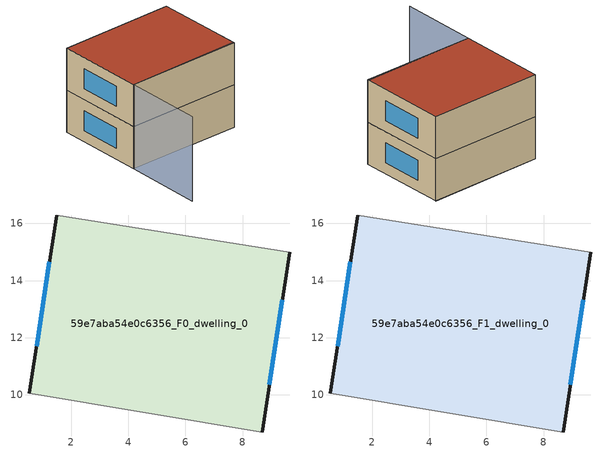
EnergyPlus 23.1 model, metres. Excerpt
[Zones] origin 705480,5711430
59e7aba54e0c6356_F0_dwelling_0
 floor ground (EU_floor_Construction): 9.64,14.99 8.69,8.7 0.54,10.06 1.49,16.29 z0
 wall outside (EU_wall_Construction): 8.69,8.7 9.64,14.99 / 1.49,16.29 0.54,10.06 z0:3
 wall adiabatic (EU_wall_Construction): 9.64,14.99 1.49,16.29 / 0.54,10.06 8.69,8.7 z0:3
 window (EU_Window_Construction): 8.94,10.35 9.39,13.34 / 1.24,14.66 0.79,11.7 z0.79:2.21
59e7aba54e0c6356_F1_dwelling_0
 floor to 59e7aba54e0c6356_F0_dwelling_0 (EU_floor_Construction): 9.64,14.99 8.69,8.7 0.54,10.06 1.49,16.29 z3
 wall outside (EU_wall_Construction): 8.69,8.7 9.64,14.99 / 1.49,16.29 0.54,10.06 z3:6
 wall adiabatic (EU_wall_Construction): 9.64,14.99 1.49,16.29 / 0.54,10.06 8.69,8.7 z3:6
 window (EU_Window_Construction): 8.94,10.35 9.39,13.34 / 1.24,14.66 0.79,11.7 z3.79:5.21
 roof outside (EU_roof_Construction): 8.69,8.7 9.64,14.99 1.49,16.29 0.54,10.06 z6
shading: -0.32,4.62 0.54,10.06 / 0.54,10.06 8.7,8.77 / 9.65,14.99 1.49,16.29 z0:6
[Building]
EU S2 Campaign: North Axis=0; Terrain=City; Solar Distribution=FullExterior
[Site:Location]
London: Latitude=51.5; Longitude=-0.5; Time Zone=0; Elevation=25
[SizingPeriod:WeatherFileDays]
AnnualSizingPeriod: Begin Month=1; Begin Day of Month=1; End Month=12; End Day of Month=31; Day of Week for Start Day=Monday; Use Weather File Daylight Saving Period=No; Use Weather File Rain and Snow Indicators=No
[MATERIAL]
EU_InternalMass_Material: Roughness=MediumRough; Thickness=0.1; Conductivity=1; Density=1800; Specific Heat=900; Thermal Absorptance=0.9; Solar Absorptance=0.7; Visible Absorptance=0.7
[MATERIAL:NOMASS] Roughness=MediumRough; Thermal Absorptance=0.9; Solar Absorptance=0.7; Visible Absorptance=0.7
Name | Thermal Resistance
EU_wall_NoMass | 0.555556
EU_roof_NoMass | 0.510204
EU_floor_NoMass | 1.68919
[WINDOWMATERIAL:SIMPLEGLAZINGSYSTEM]
EU_Window_SimpleGlazing: UFactor=3.96; Solar Heat Gain Coefficient=0.85; Visible Transmittance=0.85
[CONSTRUCTION]
EU_wall_Construction: EU_wall_NoMass
EU_roof_Construction: EU_roof_NoMass
EU_floor_Construction: EU_floor_NoMass
EU_Window_Construction: EU_Window_SimpleGlazing
EU_InternalMass_Construction: EU_InternalMass_Material
[ZONE] Type=1; Multiplier=1; Ceiling Height=autocalculate; Volume=156.869; Floor Area=autocalculate; Part of Total Floor Area=Yes
59e7aba54e0c6356_F0_dwelling_0; 59e7aba54e0c6356_F1_dwelling_0
[INTERNALMASS] Construction=EU_InternalMass_Construction; Surface Area=52.2897
Name | Zone or ZoneList
59e7aba54e0c6356_F0_dwelling_0_EU_InternalMass | 59e7aba54e0c6356_F0_dwelling_0
59e7aba54e0c6356_F1_dwelling_0_EU_InternalMass | 59e7aba54e0c6356_F1_dwelling_0
[OTHEREQUIPMENT] Fuel Type=Electricity; Design Level Calculation Method=Watts/Area; Power per Zone Floor Area=1; Fraction Latent=0; Fraction Radiant=0; Fraction Lost=0; Carbon Dioxide Generation Rate=0; EndUse Subcategory=EU_Step8_InternalGains
Name | Zone or ZoneList or Space or SpaceList | Schedule
EU_Step8_InternalGain_59e7aba54e0c6356_F0_dwelling_0_f000 | 59e7aba54e0c6356_F0_dwelling_0 | EU_Step8_GainSchedule_59e7aba54e0c6356_F0_dwelling_0_f000
EU_Step8_InternalGain_59e7aba54e0c6356_F1_dwelling_0_f000 | 59e7aba54e0c6356_F1_dwelling_0 | EU_Step8_GainSchedule_59e7aba54e0c6356_F1_dwelling_0_f000
[ZONEVENTILATION:DESIGNFLOWRATE] Schedule=EU_AlwaysOn; Design Flow Rate Calculation Method=AirChanges/Hour; Air Changes per Hour=0.48; Ventilation Type=Natural; Fan Pressure Rise=0; Fan Total Efficiency=1; Constant Term Coefficient=1; Temperature Term Coefficient=0; Velocity Term Coefficient=0; Velocity Squared Term Coefficient=0; Minimum Indoor Temperature=-100; Maximum Indoor Temperature=100; Delta Temperature=-100; Minimum Outdoor Temperature=-100; Maximum Outdoor Temperature=100; Maximum Wind Speed=40
Name | Zone or ZoneList or Space or SpaceList
EU_ConstantAir_59e7aba54e0c6356_F0_dwelling_0 | 59e7aba54e0c6356_F0_dwelling_0
EU_ConstantAir_59e7aba54e0c6356_F1_dwelling_0 | 59e7aba54e0c6356_F1_dwelling_0
[HVACTEMPLATE:THERMOSTAT] Constant Heating Setpoint=20; Constant Cooling Setpoint=50
EU_HeatOnly_59e7aba54e0c6356_F0_dwelling_0; EU_HeatOnly_59e7aba54e0c6356_F1_dwelling_0
[HVACTEMPLATE:ZONE:IDEALLOADSAIRSYSTEM] System Availability Schedule=EU_AlwaysOn; Maximum Heating Supply Air Temperature=50; Minimum Cooling Supply Air Temperature=13; Maximum Heating Supply Air Humidity Ratio=0.0156; Minimum Cooling Supply Air Humidity Ratio=0.0077; Heating Limit=NoLimit; Cooling Limit=NoLimit; Heating Availability Schedule=EU_AlwaysOn; Cooling Availability Schedule=EU_CoolingOff; Dehumidification Control Type=ConstantSensibleHeatRatio; Cooling Sensible Heat Ratio=0.7; Dehumidification Setpoint=60; Humidification Control Type=None; Humidification Setpoint=30; Outdoor Air Method=None; Outdoor Air Flow Rate per Person=0.00944; Outdoor Air Flow Rate per Zone Floor Area=0; Outdoor Air Flow Rate per Zone=0; Demand Controlled Ventilation Type=None; Outdoor Air Economizer Type=NoEconomizer; Heat Recovery Type=None; Sensible Heat Recovery Effectiveness=0.7; Latent Heat Recovery Effectiveness=0.65
Name | Template Thermostat
59e7aba54e0c6356_F0_dwelling_0 | EU_HeatOnly_59e7aba54e0c6356_F0_dwelling_0
59e7aba54e0c6356_F1_dwelling_0 | EU_HeatOnly_59e7aba54e0c6356_F1_dwelling_0
[SIZING:ZONE] Zone Cooling Design Supply Air Temperature Input Method=SupplyAirTemperature; Zone Cooling Design Supply Air Temperature=13; Zone Heating Design Supply Air Temperature Input Method=SupplyAirTemperature; Zone Heating Design Supply Air Temperature=50; Zone Cooling Design Supply Air Humidity Ratio=0.008; Zone Heating Design Supply Air Humidity Ratio=0.008; Cooling Design Air Flow Method=DesignDay; Cooling Design Air Flow Rate=0; Cooling Minimum Air Flow per Zone Floor Area=0.000762; Cooling Minimum Air Flow=0; Cooling Minimum Air Flow Fraction=0.2; Heating Design Air Flow Method=DesignDay; Heating Design Air Flow Rate=0; Heating Maximum Air Flow per Zone Floor Area=0.002032; Heating Maximum Air Flow=0.141576; Heating Maximum Air Flow Fraction=0.3; Account for Dedicated Outdoor Air System=No; Dedicated Outdoor Air System Control Strategy=NeutralSupplyAir; Dedicated Outdoor Air Low Setpoint Temperature for Design=autosize; Dedicated Outdoor Air High Setpoint Temperature for Design=autosize; Zone Load Sizing Method=Sensible Load Only No Latent Load; Zone Latent Cooling Design Supply Air Humidity Ratio Input Method=HumidityRatioDifference; Zone Cooling Design Supply Air Humidity Ratio Difference=0.005; Zone Latent Heating Design Supply Air Humidity Ratio Input Method=HumidityRatioDifference; Zone Humidification Design Supply Air Humidity Ratio Difference=0.005
59e7aba54e0c6356_F0_dwelling_0; 59e7aba54e0c6356_F1_dwelling_0
[SCHEDULE:CONSTANT]
Name | Hourly Value
EU_AlwaysOn | 1
EU_CoolingOff | 0
[SCHEDULE:FILE] Column Number=1; Rows to Skip at Top=0; Number of Hours of Data=8760; Column Separator=Comma; Interpolate to Timestep=No; Minutes per Item=60; Adjust Schedule for Daylight Savings=Yes
Name | File
EU_Step8_GainSchedule_59e7aba54e0c6356_F0_dwelling_0_f000 | ../../schedules/59e7aba54e0c6356/59e7aba54e0c6356_F0_dwelling_0_f000_gain.csv
EU_Step8_GainSchedule_59e7aba54e0c6356_F1_dwelling_0_f000 | ../../schedules/59e7aba54e0c6356/59e7aba54e0c6356_F1_dwelling_0_f000_gain.csv
